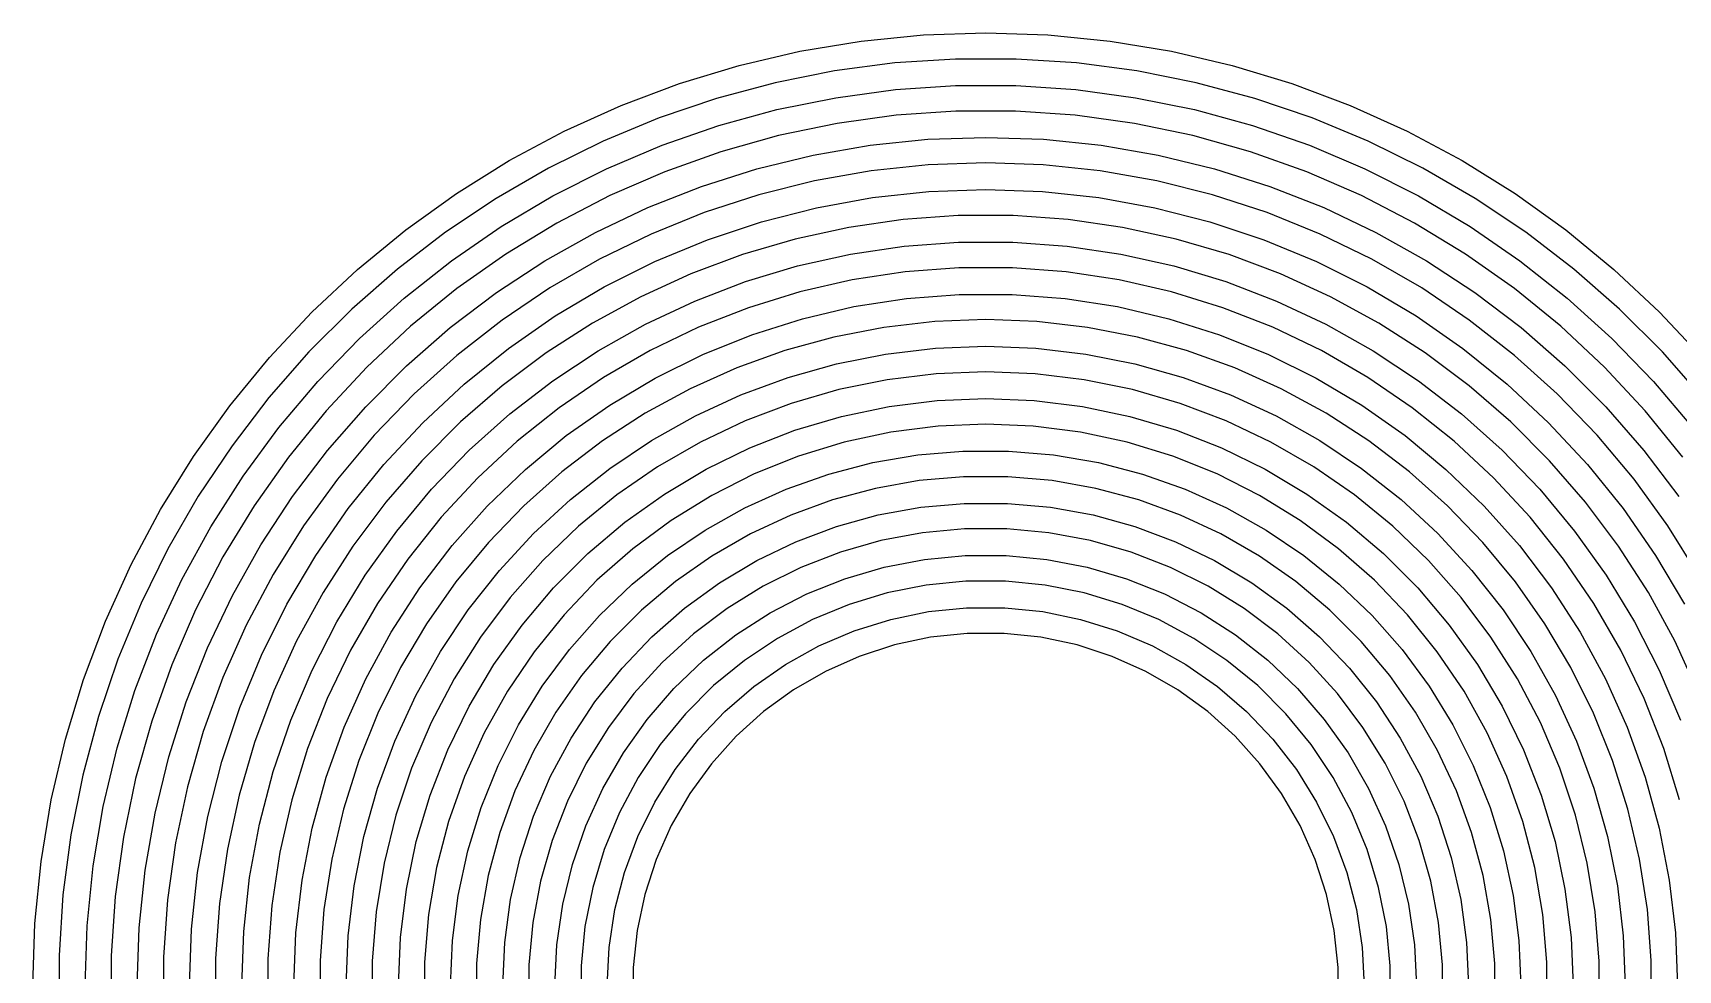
# Model space of a CAD drawing. Extents: x 25 to 275, y -107 to -24.
# Drawn here: x 86.12 to 101.88, y -34.85 to -25.88 of the extents above; entities that cross this region are included whole.
import ezdxf

# ---------------------------------------------------------------- set-up
doc = ezdxf.new("R2010")
doc.units = 0
doc.layers.add('BLACK', color=7, linetype='CONTINUOUS')

msp = doc.modelspace()

# ---------------------------------------------------------------- linework, layer by layer
at = {"layer": 'BLACK', "linetype": 'CONTINUOUS'}
for p, q in [((93.469801, -26.050334), (94.058948, -25.953066)), ((94.058948, -25.953066), (94.653196, -25.894537)), ((94.653196, -25.894537), (95.25, -25.875)), ((95.25, -25.875), (95.846804, -25.894537)), ((95.846804, -25.894537), (96.441052, -25.953066)), ((96.441052, -25.953066), (97.030199, -26.050334)), ((92.888276, -26.185927), (93.469801, -26.050334)), ((94.959463, -26.125), (94.379632, -26.163004)), ((95.540537, -26.125), (94.959463, -26.125)), ((96.120368, -26.163004), (95.540537, -26.125)), ((97.030199, -26.050334), (97.611724, -26.185927)), ((92.316865, -26.359263), (92.888276, -26.185927)), ((93.803528, -26.23885), (93.233619, -26.352212)), ((94.379632, -26.163004), (93.803528, -26.23885)), ((96.696472, -26.23885), (96.120368, -26.163004)), ((97.266381, -26.352212), (96.696472, -26.23885)), ((97.611724, -26.185927), (98.183135, -26.359263)), ((91.758014, -26.569599), (92.316865, -26.359263)), ((93.233619, -26.352212), (92.672343, -26.502605)), ((93.815409, -26.495144), (94.386675, -26.418316)), ((94.386675, -26.418316), (94.961796, -26.379817)), ((94.961796, -26.379817), (95.538204, -26.379817)), ((95.538204, -26.379817), (96.113325, -26.418316)), ((96.113325, -26.418316), (96.684591, -26.495144)), ((97.827657, -26.502605), (97.266381, -26.352212)), ((98.183135, -26.359263), (98.741986, -26.569599)), ((91.214116, -26.816036), (91.758014, -26.569599)), ((92.672343, -26.502605), (92.122106, -26.689386)), ((92.694623, -26.762241), (93.250551, -26.609957)), ((93.250551, -26.609957), (93.815409, -26.495144)), ((94.963901, -26.625), (94.393038, -26.664048)), ((95.536099, -26.625), (94.963901, -26.625)), ((96.106962, -26.664048), (95.536099, -26.625)), ((96.684591, -26.495144), (97.249449, -26.609957)), ((97.249449, -26.609957), (97.805377, -26.762241)), ((98.377894, -26.689386), (97.827657, -26.502605)), ((98.741986, -26.569599), (99.285884, -26.816036)), ((92.122106, -26.689386), (91.585263, -26.911753)), ((92.150108, -26.951317), (92.694623, -26.762241)), ((93.826171, -26.741963), (93.265941, -26.85838)), ((94.393038, -26.664048), (93.826171, -26.741963)), ((96.673829, -26.741963), (96.106962, -26.664048)), ((97.234059, -26.85838), (96.673829, -26.741963)), ((97.805377, -26.762241), (98.349892, -26.951317)), ((98.914737, -26.911753), (98.377894, -26.689386)), ((90.6875, -27.097518), (91.214116, -26.816036)), ((91.585263, -26.911753), (91.064113, -27.168756)), ((93.265941, -26.85838), (92.714963, -27.012756)), ((94.143646, -26.950677), (94.69553, -26.893941)), ((94.69553, -26.893941), (95.25, -26.875)), ((95.25, -26.875), (95.80447, -26.893941)), ((95.80447, -26.893941), (96.356354, -26.950677)), ((97.785037, -27.012756), (97.234059, -26.85838)), ((99.435887, -27.168756), (98.914737, -26.911753)), ((99.285884, -26.816036), (99.8125, -27.097518)), ((90.180422, -27.41284), (90.6875, -27.097518)), ((91.619438, -27.176341), (92.150108, -26.951317)), ((92.714963, -27.012756), (92.175804, -27.204374)), ((93.057901, -27.176297), (93.59692, -27.044942)), ((93.59692, -27.044942), (94.143646, -26.950677)), ((96.356354, -26.950677), (96.90308, -27.044942)), ((96.90308, -27.044942), (97.442099, -27.176297)), ((98.324196, -27.204374), (97.785037, -27.012756)), ((98.349892, -26.951317), (98.880562, -27.176341)), ((99.8125, -27.097518), (100.319578, -27.41284)), ((91.064113, -27.168756), (90.560887, -27.459294)), ((91.104982, -27.436307), (91.619438, -27.176341)), ((92.175804, -27.204374), (91.650978, -27.432338)), ((92.529103, -27.34413), (93.057901, -27.176297)), ((94.153344, -27.196886), (93.611697, -27.292393)), ((94.700333, -27.139395), (94.153344, -27.196886)), ((95.25, -27.1202), (94.700333, -27.139395)), ((95.799667, -27.139395), (95.25, -27.1202)), ((96.346656, -27.196886), (95.799667, -27.139395)), ((96.888303, -27.292393), (96.346656, -27.196886)), ((97.442099, -27.176297), (97.970897, -27.34413)), ((98.849022, -27.432338), (98.324196, -27.204374)), ((98.880562, -27.176341), (99.395018, -27.436307)), ((99.939113, -27.459294), (99.435887, -27.168756)), ((89.695052, -27.760651), (90.180422, -27.41284)), ((92.012991, -27.547658), (92.529103, -27.34413)), ((93.611697, -27.292393), (93.078033, -27.42545)), ((94.164849, -27.452612), (94.706039, -27.394428)), ((94.706039, -27.394428), (95.25, -27.375)), ((95.25, -27.375), (95.793961, -27.394428)), ((95.793961, -27.394428), (96.335151, -27.452612)), ((97.421967, -27.42545), (96.888303, -27.292393)), ((97.970897, -27.34413), (98.487009, -27.547658)), ((100.319578, -27.41284), (100.804948, -27.760651)), ((90.560887, -27.459294), (90.077741, -27.782121)), ((90.60904, -27.730054), (91.104982, -27.436307)), ((91.650978, -27.432338), (91.142933, -27.695586)), ((91.511972, -27.785933), (92.012991, -27.547658)), ((93.078033, -27.42545), (92.55495, -27.59541)), ((93.101789, -27.683866), (93.62919, -27.549255)), ((93.62919, -27.549255), (94.164849, -27.452612)), ((96.335151, -27.452612), (96.87081, -27.549255)), ((96.87081, -27.549255), (97.398211, -27.683866)), ((97.94505, -27.59541), (97.421967, -27.42545)), ((98.487009, -27.547658), (98.988028, -27.785933)), ((99.357067, -27.695586), (98.849022, -27.432338)), ((99.395018, -27.436307), (99.89096, -27.730054)), ((100.422259, -27.782121), (99.939113, -27.459294)), ((90.133825, -28.056271), (90.60904, -27.730054)), ((91.142933, -27.695586), (90.654036, -27.99289)), ((92.55495, -27.59541), (92.044997, -27.801445)), ((92.585336, -27.855758), (93.101789, -27.683866)), ((94.461146, -27.662581), (93.93971, -27.737553)), ((94.986601, -27.625), (94.461146, -27.662581)), ((95.513399, -27.625), (94.986601, -27.625)), ((96.038854, -27.662581), (95.513399, -27.625)), ((96.56029, -27.737553), (96.038854, -27.662581)), ((97.398211, -27.683866), (97.914664, -27.855758)), ((98.455003, -27.801445), (97.94505, -27.59541)), ((99.845964, -27.99289), (99.357067, -27.695586)), ((99.89096, -27.730054), (100.366175, -28.056271)), ((89.233469, -28.139462), (89.695052, -27.760651)), ((90.077741, -27.782121), (89.616744, -28.135857)), ((91.02838, -28.057842), (91.511972, -27.785933)), ((92.044997, -27.801445), (91.550658, -28.04255)), ((92.082461, -28.064056), (92.585336, -27.855758)), ((93.424952, -27.849531), (92.919493, -27.997947)), ((93.93971, -27.737553), (93.424952, -27.849531)), ((94.47073, -27.917743), (94.989781, -27.879753)), ((94.989781, -27.879753), (95.510219, -27.879753)), ((95.510219, -27.879753), (96.02927, -27.917743)), ((97.075048, -27.849531), (96.56029, -27.737553)), ((97.580507, -27.997947), (97.075048, -27.849531)), ((97.914664, -27.855758), (98.417539, -28.064056)), ((98.949342, -28.04255), (98.455003, -27.801445)), ((98.988028, -27.785933), (99.47162, -28.057842)), ((100.883256, -28.135857), (100.422259, -27.782121)), ((100.804948, -27.760651), (101.266531, -28.139462)), ((90.654036, -27.99289), (90.186569, -28.322865)), ((91.550658, -28.04255), (91.074342, -28.317551)), ((92.919493, -27.997947), (92.42591, -28.182044)), ((93.44785, -28.106679), (93.955837, -27.99352)), ((93.955837, -27.99352), (94.47073, -27.917743)), ((96.02927, -27.917743), (96.544163, -27.99352)), ((96.544163, -27.99352), (97.05215, -28.106679)), ((98.07409, -28.182044), (97.580507, -27.997947)), ((99.425658, -28.317551), (98.949342, -28.04255)), ((100.313431, -28.322865), (99.845964, -27.99289)), ((88.797651, -28.547651), (89.233469, -28.139462)), ((89.616744, -28.135857), (89.179869, -28.518987)), ((89.68146, -28.4135), (90.133825, -28.056271)), ((90.564472, -28.36212), (91.02838, -28.057842)), ((91.595726, -28.307698), (92.082461, -28.064056)), ((92.42591, -28.182044), (91.946718, -28.400884)), ((92.949477, -28.256617), (93.44785, -28.106679)), ((94.479706, -28.163448), (93.970963, -28.240128)), ((94.992756, -28.125), (94.479706, -28.163448)), ((95.507244, -28.125), (94.992756, -28.125)), ((96.020294, -28.163448), (95.507244, -28.125)), ((96.529037, -28.240128), (96.020294, -28.163448)), ((97.05215, -28.106679), (97.550523, -28.256617)), ((98.553282, -28.400884), (98.07409, -28.182044)), ((98.417539, -28.064056), (98.904274, -28.307698)), ((99.47162, -28.057842), (99.935528, -28.36212)), ((100.366175, -28.056271), (100.81854, -28.4135)), ((101.320131, -28.518987), (100.883256, -28.135857)), ((101.266531, -28.139462), (101.702349, -28.547651)), ((90.186569, -28.322865), (89.742709, -28.683972)), ((91.074342, -28.317551), (90.61837, -28.625108)), ((91.127614, -28.585442), (91.595726, -28.307698)), ((92.463379, -28.442533), (92.949477, -28.256617)), ((93.469374, -28.354613), (92.977742, -28.506261)), ((93.970963, -28.240128), (93.469374, -28.354613)), ((97.030626, -28.354613), (96.529037, -28.240128)), ((97.522258, -28.506261), (97.030626, -28.354613)), ((97.550523, -28.256617), (98.036621, -28.442533)), ((98.904274, -28.307698), (99.372386, -28.585442)), ((99.88163, -28.625108), (99.425658, -28.317551)), ((100.757291, -28.683972), (100.313431, -28.322865)), ((89.179869, -28.518987), (88.768987, -28.929869)), ((89.253965, -28.800146), (89.68146, -28.4135)), ((90.12241, -28.697346), (90.564472, -28.36212)), ((91.946718, -28.400884), (91.484359, -28.653351)), ((91.992148, -28.663437), (92.463379, -28.442533)), ((92.977742, -28.506261), (92.498818, -28.694225)), ((93.494498, -28.611821), (93.988659, -28.496182)), ((93.988659, -28.496182), (94.490222, -28.418711)), ((94.490222, -28.418711), (94.996244, -28.379862)), ((94.996244, -28.379862), (95.503756, -28.379862)), ((95.503756, -28.379862), (96.009778, -28.418711)), ((96.009778, -28.418711), (96.511341, -28.496182)), ((96.511341, -28.496182), (97.005502, -28.611821)), ((98.001182, -28.694225), (97.522258, -28.506261)), ((98.036621, -28.442533), (98.507852, -28.663437)), ((99.015641, -28.653351), (98.553282, -28.400884)), ((99.935528, -28.36212), (100.37759, -28.697346)), ((100.81854, -28.4135), (101.246035, -28.800146)), ((101.731013, -28.929869), (101.320131, -28.518987)), ((88.389462, -28.983469), (88.797651, -28.547651)), ((90.61837, -28.625108), (90.184962, -28.963723)), ((90.680508, -28.895873), (91.127614, -28.585442)), ((91.484359, -28.653351), (91.041189, -28.938159)), ((91.5383, -28.918149), (91.992148, -28.663437)), ((93.010638, -28.764947), (93.494498, -28.611821)), ((94.76164, -28.639037), (94.276146, -28.695085)), ((95.25, -28.620318), (94.76164, -28.639037)), ((95.73836, -28.639037), (95.25, -28.620318)), ((96.223854, -28.695085), (95.73836, -28.639037)), ((97.005502, -28.611821), (97.489362, -28.764947)), ((98.507852, -28.663437), (98.9617, -28.918149)), ((99.458811, -28.938159), (99.015641, -28.653351)), ((99.372386, -28.585442), (99.819492, -28.895873)), ((100.315038, -28.963723), (99.88163, -28.625108)), ((101.702349, -28.547651), (102.110538, -28.983469)), ((88.853251, -29.214482), (89.253965, -28.800146)), ((89.742709, -28.683972), (89.324526, -29.074526)), ((89.704256, -29.061958), (90.12241, -28.697346)), ((92.498818, -28.694225), (92.03528, -28.917453)), ((92.53992, -28.954664), (93.010638, -28.764947)), ((93.796367, -28.788133), (93.325119, -28.917634)), ((94.276146, -28.695085), (93.796367, -28.788133)), ((96.703633, -28.788133), (96.223854, -28.695085)), ((97.174881, -28.917634), (96.703633, -28.788133)), ((97.489362, -28.764947), (97.96008, -28.954664)), ((98.46472, -28.917453), (98.001182, -28.694225)), ((100.37759, -28.697346), (100.795744, -29.061958)), ((101.175474, -29.074526), (100.757291, -28.683972)), ((101.246035, -28.800146), (101.646749, -29.214482)), ((88.010651, -29.445052), (88.389462, -28.983469)), ((88.768987, -28.929869), (88.385857, -29.366744)), ((90.184962, -28.963723), (89.776231, -29.331746)), ((90.256687, -29.237409), (90.680508, -28.895873)), ((91.041189, -28.938159), (90.619466, -29.253857)), ((91.104255, -29.205311), (91.5383, -28.918149)), ((92.03528, -28.917453), (91.58972, -29.174698)), ((92.085106, -29.179856), (92.53992, -28.954664)), ((93.325119, -28.917634), (92.865166, -29.082829)), ((93.820147, -29.044234), (94.291839, -28.950409)), ((94.291839, -28.950409), (94.769438, -28.893881)), ((94.769438, -28.893881), (95.25, -28.875)), ((95.25, -28.875), (95.730562, -28.893881)), ((95.730562, -28.893881), (96.208161, -28.950409)), ((96.208161, -28.950409), (96.679853, -29.044234)), ((97.634834, -29.082829), (97.174881, -28.917634)), ((97.96008, -28.954664), (98.414894, -29.179856)), ((98.91028, -29.174698), (98.46472, -28.917453)), ((98.9617, -28.918149), (99.395745, -29.205311)), ((99.880534, -29.253857), (99.458811, -28.938159)), ((99.819492, -28.895873), (100.243313, -29.237409)), ((100.723769, -29.331746), (100.315038, -28.963723)), ((102.114143, -29.366744), (101.731013, -28.929869)), ((89.324526, -29.074526), (88.933972, -29.492709)), ((89.311958, -29.454256), (89.704256, -29.061958)), ((92.865166, -29.082829), (92.419209, -29.282749)), ((93.357271, -29.174779), (93.820147, -29.044234)), ((94.776875, -29.139297), (94.306819, -29.196372)), ((95.25, -29.120231), (94.776875, -29.139297)), ((95.723125, -29.139297), (95.25, -29.120231)), ((96.193181, -29.196372), (95.723125, -29.139297)), ((96.679853, -29.044234), (97.142729, -29.174779)), ((98.080791, -29.282749), (97.634834, -29.082829)), ((100.795744, -29.061958), (101.188042, -29.454256)), ((101.566028, -29.492709), (101.175474, -29.074526)), ((88.481105, -29.654657), (88.853251, -29.214482)), ((89.858311, -29.608311), (90.256687, -29.237409)), ((90.619466, -29.253857), (90.221339, -29.598837)), ((90.69233, -29.523389), (91.104255, -29.205311)), ((91.58972, -29.174698), (91.164629, -29.464519)), ((91.648865, -29.439204), (92.085106, -29.179856)), ((92.419209, -29.282749), (91.989863, -29.516219)), ((92.906064, -29.341238), (93.357271, -29.174779)), ((93.842879, -29.291086), (93.388065, -29.422825)), ((94.306819, -29.196372), (93.842879, -29.291086)), ((96.657121, -29.291086), (96.193181, -29.196372)), ((97.111935, -29.422825), (96.657121, -29.291086)), ((97.142729, -29.174779), (97.593936, -29.341238)), ((98.510137, -29.516219), (98.080791, -29.282749)), ((98.414894, -29.179856), (98.851135, -29.439204)), ((99.335371, -29.464519), (98.91028, -29.174698)), ((99.395745, -29.205311), (99.80767, -29.523389)), ((100.278661, -29.598837), (99.880534, -29.253857)), ((100.243313, -29.237409), (100.641689, -29.608311)), ((101.646749, -29.214482), (102.018895, -29.654657)), ((87.66284, -29.930422), (88.010651, -29.445052)), ((88.385857, -29.366744), (88.032121, -29.827741)), ((88.947346, -29.87241), (89.311958, -29.454256)), ((89.776231, -29.331746), (89.394167, -29.727385)), ((91.164629, -29.464519), (90.762386, -29.785298)), ((91.233757, -29.731185), (91.648865, -29.439204)), ((92.469308, -29.542585), (92.906064, -29.341238)), ((93.388065, -29.422825), (92.945327, -29.590733)), ((93.869144, -29.547124), (94.324155, -29.451718)), ((94.324155, -29.451718), (94.785491, -29.394212)), ((94.785491, -29.394212), (95.25, -29.375)), ((95.25, -29.375), (95.714509, -29.394212)), ((95.714509, -29.394212), (96.175845, -29.451718)), ((96.175845, -29.451718), (96.630856, -29.547124)), ((97.554673, -29.590733), (97.111935, -29.422825)), ((97.593936, -29.341238), (98.030692, -29.542585)), ((98.851135, -29.439204), (99.266243, -29.731185)), ((99.737614, -29.785298), (99.335371, -29.464519)), ((101.105833, -29.727385), (100.723769, -29.331746)), ((101.188042, -29.454256), (101.552654, -29.87241)), ((88.933972, -29.492709), (88.572865, -29.936569)), ((89.487409, -30.006687), (89.858311, -29.608311)), ((90.221339, -29.598837), (89.848837, -29.971339)), ((90.304721, -29.870688), (90.69233, -29.523389)), ((91.989863, -29.516219), (91.57965, -29.781871)), ((92.049696, -29.777579), (92.469308, -29.542585)), ((92.945327, -29.590733), (92.517535, -29.793723)), ((93.423565, -29.679778), (93.869144, -29.547124)), ((95.25, -29.620153), (94.793757, -29.639534)), ((95.706243, -29.639534), (95.25, -29.620153)), ((96.630856, -29.547124), (97.076435, -29.679778)), ((97.982465, -29.793723), (97.554673, -29.590733)), ((98.030692, -29.542585), (98.450304, -29.777579)), ((98.92035, -29.781871), (98.510137, -29.516219)), ((99.80767, -29.523389), (100.195279, -29.870688)), ((100.651163, -29.971339), (100.278661, -29.598837)), ((100.641689, -29.608311), (101.012591, -30.006687)), ((101.927135, -29.936569), (101.566028, -29.492709)), ((88.139192, -30.118706), (88.481105, -29.654657)), ((89.394167, -29.727385), (89.040633, -30.148711)), ((90.842217, -30.054085), (91.233757, -29.731185)), ((91.649815, -30.044771), (92.049696, -29.777579)), ((92.990463, -29.848775), (93.423565, -29.679778)), ((94.340801, -29.697537), (93.894397, -29.793745)), ((94.793757, -29.639534), (94.340801, -29.697537)), ((96.159199, -29.697537), (95.706243, -29.639534)), ((96.605603, -29.793745), (96.159199, -29.697537)), ((97.076435, -29.679778), (97.509537, -29.848775)), ((98.450304, -29.777579), (98.850185, -30.044771)), ((99.266243, -29.731185), (99.657783, -30.054085)), ((101.459367, -30.148711), (101.105833, -29.727385)), ((87.347518, -30.4375), (87.66284, -29.930422)), ((88.032121, -29.827741), (87.709294, -30.310887)), ((88.572865, -29.936569), (88.24289, -30.404036)), ((88.61212, -30.314472), (88.947346, -29.87241)), ((89.943498, -30.245353), (90.304721, -29.870688)), ((90.762386, -29.785298), (90.385239, -30.135239)), ((91.57965, -29.781871), (91.190976, -30.078144)), ((92.517535, -29.793723), (92.107464, -30.030478)), ((92.572796, -30.05296), (92.990463, -29.848775)), ((93.457759, -29.927464), (93.034034, -30.09773)), ((93.894397, -29.793745), (93.457759, -29.927464)), ((94.170269, -29.990029), (94.599034, -29.91651)), ((94.599034, -29.91651), (95.032489, -29.879618)), ((95.032489, -29.879618), (95.467511, -29.879618)), ((95.467511, -29.879618), (95.900966, -29.91651)), ((95.900966, -29.91651), (96.329731, -29.990029)), ((97.042241, -29.927464), (96.605603, -29.793745)), ((97.465966, -30.09773), (97.042241, -29.927464)), ((97.509537, -29.848775), (97.927204, -30.05296)), ((98.392536, -30.030478), (97.982465, -29.793723)), ((99.309024, -30.078144), (98.92035, -29.781871)), ((100.114761, -30.135239), (99.737614, -29.785298)), ((100.195279, -29.870688), (100.556502, -30.245353)), ((101.552654, -29.87241), (101.88788, -30.314472)), ((89.145873, -30.430508), (89.487409, -30.006687)), ((89.848837, -29.971339), (89.503857, -30.369466)), ((90.476544, -30.40601), (90.842217, -30.054085)), ((91.190976, -30.078144), (90.826121, -30.403301)), ((91.272131, -30.342513), (91.649815, -30.044771)), ((92.107464, -30.030478), (91.717774, -30.299461)), ((92.173417, -30.290939), (92.572796, -30.05296)), ((93.749283, -30.099645), (94.170269, -29.990029)), ((96.329731, -29.990029), (96.750717, -30.099645)), ((97.927204, -30.05296), (98.326583, -30.290939)), ((98.782226, -30.299461), (98.392536, -30.030478)), ((98.850185, -30.044771), (99.227869, -30.342513)), ((99.673879, -30.403301), (99.309024, -30.078144)), ((99.657783, -30.054085), (100.023456, -30.40601)), ((100.996143, -30.369466), (100.651163, -29.971339)), ((101.012591, -30.006687), (101.354127, -30.430508)), ((87.829036, -30.604556), (88.139192, -30.118706)), ((89.040633, -30.148711), (88.71735, -30.593672)), ((89.610588, -30.645387), (89.943498, -30.245353)), ((90.385239, -30.135239), (90.035298, -30.512386)), ((93.034034, -30.09773), (92.626276, -30.303318)), ((92.942706, -30.423755), (93.339111, -30.244569)), ((93.339111, -30.244569), (93.749283, -30.099645)), ((94.193852, -30.236023), (93.782663, -30.346201)), ((94.613079, -30.162102), (94.193852, -30.236023)), ((95.037153, -30.125), (94.613079, -30.162102)), ((95.462847, -30.125), (95.037153, -30.125)), ((95.886921, -30.162102), (95.462847, -30.125)), ((96.306148, -30.236023), (95.886921, -30.162102)), ((96.717337, -30.346201), (96.306148, -30.236023)), ((96.750717, -30.099645), (97.160889, -30.244569)), ((97.160889, -30.244569), (97.557294, -30.423755)), ((97.873724, -30.303318), (97.465966, -30.09773)), ((100.464702, -30.512386), (100.114761, -30.135239)), ((100.556502, -30.245353), (100.889412, -30.645387)), ((101.78265, -30.593672), (101.459367, -30.148711)), ((87.709294, -30.310887), (87.418756, -30.814113)), ((88.24289, -30.404036), (87.945586, -30.892933)), ((88.307842, -30.77838), (88.61212, -30.314472)), ((89.503857, -30.369466), (89.188159, -30.791189)), ((90.138884, -30.784894), (90.476544, -30.40601)), ((90.826121, -30.403301), (90.487228, -30.755434)), ((90.918971, -30.668971), (91.272131, -30.342513)), ((91.717774, -30.299461), (91.350992, -30.59893)), ((91.795053, -30.561085), (92.173417, -30.290939)), ((92.626276, -30.303318), (92.237421, -30.542745)), ((93.782663, -30.346201), (93.382641, -30.491797)), ((94.629171, -30.416857), (95.0425, -30.379657)), ((95.0425, -30.379657), (95.4575, -30.379657)), ((95.4575, -30.379657), (95.870829, -30.416857)), ((97.117359, -30.491797), (96.717337, -30.346201)), ((98.262579, -30.542745), (97.873724, -30.303318)), ((98.326583, -30.290939), (98.704947, -30.561085)), ((99.149008, -30.59893), (98.782226, -30.299461)), ((99.227869, -30.342513), (99.581029, -30.668971)), ((100.012772, -30.755434), (99.673879, -30.403301)), ((100.023456, -30.40601), (100.361116, -30.784894)), ((101.311841, -30.791189), (100.996143, -30.369466)), ((87.066036, -30.964116), (87.347518, -30.4375)), ((88.835442, -30.877614), (89.145873, -30.430508)), ((90.035298, -30.512386), (89.714519, -30.914629)), ((91.440291, -30.861553), (91.795053, -30.561085)), ((92.237421, -30.542745), (91.870273, -30.814287)), ((92.562925, -30.635913), (92.942706, -30.423755)), ((93.382641, -30.491797), (92.996831, -30.671703)), ((93.820796, -30.601364), (94.220841, -30.490958)), ((94.220841, -30.490958), (94.629171, -30.416857)), ((95.870829, -30.416857), (96.279159, -30.490958)), ((96.279159, -30.490958), (96.679204, -30.601364)), ((97.503169, -30.671703), (97.117359, -30.491797)), ((97.557294, -30.423755), (97.937075, -30.635913)), ((98.629727, -30.814287), (98.262579, -30.542745)), ((98.704947, -30.561085), (99.059709, -30.861553)), ((100.785481, -30.914629), (100.464702, -30.512386)), ((101.354127, -30.430508), (101.664558, -30.877614)), ((87.552025, -31.110038), (87.829036, -30.604556)), ((88.71735, -30.593672), (88.425893, -31.0601)), ((89.307766, -31.068655), (89.610588, -30.645387)), ((90.592513, -31.022131), (90.918971, -30.668971)), ((91.350992, -30.59893), (91.009496, -30.926941)), ((92.202505, -30.879515), (92.562925, -30.635913)), ((92.996831, -30.671703), (92.628169, -30.88455)), ((93.432259, -30.747184), (93.820796, -30.601364)), ((94.64492, -30.662326), (94.247271, -30.73666)), ((95.047732, -30.625), (94.64492, -30.662326)), ((95.452268, -30.625), (95.047732, -30.625)), ((95.85508, -30.662326), (95.452268, -30.625)), ((96.252729, -30.73666), (95.85508, -30.662326)), ((96.679204, -30.601364), (97.067741, -30.747184)), ((97.871831, -30.88455), (97.503169, -30.671703)), ((97.937075, -30.635913), (98.297495, -30.879515)), ((99.490504, -30.926941), (99.149008, -30.59893)), ((99.581029, -30.668971), (99.907487, -31.022131)), ((100.889412, -30.645387), (101.192234, -31.068655)), ((102.074107, -31.0601), (101.78265, -30.593672)), ((87.418756, -30.814113), (87.161753, -31.335263)), ((88.035933, -31.261972), (88.307842, -30.77838)), ((88.557698, -31.345726), (88.835442, -30.877614)), ((89.188159, -30.791189), (88.903351, -31.234359)), ((89.831218, -31.188514), (90.138884, -30.784894)), ((90.487228, -30.755434), (90.176284, -31.132475)), ((91.111553, -31.190291), (91.440291, -30.861553)), ((91.870273, -30.814287), (91.527475, -31.115987)), ((91.864042, -31.152804), (92.202505, -30.879515)), ((93.058357, -30.927246), (93.432259, -30.747184)), ((93.858178, -30.847366), (93.480958, -30.993502)), ((94.247271, -30.73666), (93.858178, -30.847366)), ((94.662951, -30.916987), (95.053725, -30.879672)), ((95.053725, -30.879672), (95.446275, -30.879672)), ((95.446275, -30.879672), (95.837049, -30.916987)), ((96.641822, -30.847366), (96.252729, -30.73666)), ((97.019042, -30.993502), (96.641822, -30.847366)), ((97.067741, -30.747184), (97.441643, -30.927246)), ((98.297495, -30.879515), (98.635958, -31.152804)), ((98.972525, -31.115987), (98.629727, -30.814287)), ((99.059709, -30.861553), (99.388447, -31.190291)), ((100.323716, -31.132475), (100.012772, -30.755434)), ((100.361116, -30.784894), (100.668782, -31.188514)), ((101.596649, -31.234359), (101.311841, -30.791189)), ((101.664558, -30.877614), (101.942302, -31.345726)), ((86.819599, -31.508014), (87.066036, -30.964116)), ((87.945586, -30.892933), (87.682338, -31.400978)), ((89.714519, -30.914629), (89.424698, -31.33972)), ((90.294771, -31.399815), (90.592513, -31.022131)), ((91.009496, -30.926941), (90.695502, -31.281367)), ((92.628169, -30.88455), (92.279461, -31.128718)), ((92.702101, -31.140099), (93.058357, -30.927246)), ((93.480958, -30.993502), (93.118832, -31.17382)), ((93.900845, -31.101872), (94.277494, -30.991277)), ((94.277494, -30.991277), (94.662951, -30.916987)), ((95.837049, -30.916987), (96.222506, -30.991277)), ((96.222506, -30.991277), (96.599155, -31.101872)), ((97.381168, -31.17382), (97.019042, -30.993502)), ((97.441643, -30.927246), (97.797899, -31.140099)), ((98.220539, -31.128718), (97.871831, -30.88455)), ((99.804498, -31.281367), (99.490504, -30.926941)), ((99.907487, -31.022131), (100.205229, -31.399815)), ((101.075302, -31.33972), (100.785481, -30.914629)), ((87.309395, -31.632893), (87.552025, -31.110038)), ((88.425893, -31.0601), (88.167683, -31.545723)), ((89.036648, -31.512898), (89.307766, -31.068655)), ((89.555351, -31.614501), (89.831218, -31.188514)), ((90.176284, -31.132475), (89.895115, -31.532212)), ((90.811085, -31.545053), (91.111553, -31.190291)), ((91.527475, -31.115987), (91.211498, -31.445671)), ((91.549975, -31.453813), (91.864042, -31.152804)), ((92.279461, -31.128718), (91.95336, -31.402349)), ((92.36636, -31.384029), (92.702101, -31.140099)), ((93.118832, -31.17382), (92.774887, -31.386781)), ((93.536413, -31.247768), (93.900845, -31.101872)), ((94.680734, -31.162319), (94.307316, -31.236596)), ((95.059633, -31.125), (94.680734, -31.162319)), ((95.440367, -31.125), (95.059633, -31.125)), ((95.819266, -31.162319), (95.440367, -31.125)), ((96.192684, -31.236596), (95.819266, -31.162319)), ((96.599155, -31.101872), (96.963587, -31.247768)), ((97.725113, -31.386781), (97.381168, -31.17382)), ((97.797899, -31.140099), (98.13364, -31.384029)), ((98.54664, -31.402349), (98.220539, -31.128718)), ((98.635958, -31.152804), (98.950025, -31.453813)), ((99.288502, -31.445671), (98.972525, -31.115987)), ((99.388447, -31.190291), (99.688915, -31.545053)), ((100.604885, -31.532212), (100.323716, -31.132475)), ((100.668782, -31.188514), (100.944649, -31.614501)), ((101.192234, -31.068655), (101.463352, -31.512898)), ((87.161753, -31.335263), (86.939386, -31.872106)), ((87.797658, -31.762991), (88.035933, -31.261972)), ((88.314056, -31.832461), (88.557698, -31.345726)), ((88.903351, -31.234359), (88.650884, -31.696718)), ((89.424698, -31.33972), (89.167453, -31.78528)), ((90.695502, -31.281367), (90.411045, -31.659911)), ((93.1875, -31.427645), (93.536413, -31.247768)), ((93.942978, -31.347117), (93.591226, -31.492817)), ((94.307316, -31.236596), (93.942978, -31.347117)), ((96.557022, -31.347117), (96.192684, -31.236596)), ((96.908774, -31.492817), (96.557022, -31.347117)), ((96.963587, -31.247768), (97.3125, -31.427645)), ((100.088955, -31.659911), (99.804498, -31.281367)), ((101.332547, -31.78528), (101.075302, -31.33972)), ((101.849116, -31.696718), (101.596649, -31.234359)), ((86.609263, -32.066865), (86.819599, -31.508014)), ((87.682338, -31.400978), (87.454374, -31.925804)), ((90.027579, -31.799696), (90.294771, -31.399815)), ((91.211498, -31.445671), (90.924618, -31.800964)), ((91.262567, -31.780373), (91.549975, -31.453813)), ((91.95336, -31.402349), (91.652349, -31.70336)), ((92.053835, -31.657074), (92.36636, -31.384029)), ((92.774887, -31.386781), (92.45206, -31.630569)), ((92.857265, -31.639874), (93.1875, -31.427645)), ((93.591226, -31.492817), (93.255449, -31.672293)), ((93.991018, -31.600649), (94.341385, -31.49072)), ((94.341385, -31.49072), (94.701074, -31.416802)), ((94.701074, -31.416802), (95.066397, -31.379653)), ((95.066397, -31.379653), (95.433603, -31.379653)), ((95.433603, -31.379653), (95.798926, -31.416802)), ((95.798926, -31.416802), (96.158615, -31.49072)), ((96.158615, -31.49072), (96.508982, -31.600649)), ((97.244551, -31.672293), (96.908774, -31.492817)), ((97.3125, -31.427645), (97.642735, -31.639874)), ((98.04794, -31.630569), (97.725113, -31.386781)), ((98.13364, -31.384029), (98.446165, -31.657074)), ((98.847651, -31.70336), (98.54664, -31.402349)), ((98.950025, -31.453813), (99.237433, -31.780373)), ((99.575382, -31.800964), (99.288502, -31.445671)), ((100.205229, -31.399815), (100.472421, -31.799696)), ((87.102229, -32.170786), (87.309395, -31.632893)), ((88.167683, -31.545723), (87.943977, -32.048175)), ((88.798681, -31.975746), (89.036648, -31.512898)), ((89.312903, -32.060356), (89.555351, -31.614501)), ((89.895115, -31.532212), (89.645371, -31.952299)), ((90.411045, -31.659911), (90.157971, -32.060116)), ((90.540939, -31.923417), (90.811085, -31.545053)), ((91.767044, -31.957033), (92.053835, -31.657074)), ((92.45206, -31.630569), (92.153104, -31.903104)), ((92.548699, -31.882533), (92.857265, -31.639874)), ((93.653571, -31.745459), (93.991018, -31.600649)), ((94.721309, -31.661977), (94.375287, -31.735526)), ((95.073124, -31.625), (94.721309, -31.661977)), ((95.426876, -31.625), (95.073124, -31.625)), ((95.778691, -31.661977), (95.426876, -31.625)), ((96.124713, -31.735526), (95.778691, -31.661977)), ((96.508982, -31.600649), (96.846429, -31.745459)), ((97.642735, -31.639874), (97.951301, -31.882533)), ((98.346896, -31.903104), (98.04794, -31.630569)), ((98.446165, -31.657074), (98.732956, -31.957033)), ((99.688915, -31.545053), (99.959061, -31.923417)), ((100.342029, -32.060115), (100.088955, -31.659911)), ((100.854629, -31.952299), (100.604885, -31.532212)), ((100.944649, -31.614501), (101.187097, -32.060356)), ((101.463352, -31.512898), (101.701319, -31.975746)), ((87.59413, -32.279103), (87.797658, -31.762991)), ((88.650884, -31.696718), (88.432044, -32.17591)), ((89.167453, -31.78528), (88.944225, -32.248818)), ((89.792585, -32.219308), (90.027579, -31.799696)), ((90.924618, -31.800964), (90.668904, -32.179307)), ((91.003888, -32.130129), (91.262567, -31.780373)), ((91.652349, -31.70336), (91.378718, -32.029461)), ((93.255449, -31.672293), (92.938881, -31.883817)), ((93.332505, -31.923665), (93.653571, -31.745459)), ((94.375287, -31.735526), (94.038848, -31.844842)), ((96.461152, -31.844842), (96.124713, -31.735526)), ((96.846429, -31.745459), (97.167495, -31.923665)), ((97.561119, -31.883817), (97.244551, -31.672293)), ((99.121282, -32.029461), (98.847651, -31.70336)), ((99.237433, -31.780373), (99.496112, -32.130129)), ((99.831096, -32.179307), (99.575382, -31.800964)), ((100.472421, -31.799696), (100.707415, -32.219308)), ((101.555775, -32.248818), (101.332547, -31.78528)), ((102.067956, -32.17591), (101.849116, -31.696718)), ((86.939386, -31.872106), (86.752605, -32.422343)), ((87.454374, -31.925804), (87.262756, -32.464963)), ((88.105758, -32.335336), (88.314056, -31.832461)), ((88.595135, -32.45473), (88.798681, -31.975746)), ((89.645371, -31.952299), (89.428517, -32.390272)), ((90.30296, -32.322796), (90.540939, -31.923417)), ((91.508296, -32.281493), (91.767044, -31.957033)), ((92.153104, -31.903104), (91.880569, -32.20206)), ((92.264597, -32.153424), (92.548699, -31.882533)), ((92.938881, -31.883817), (92.644571, -32.125352)), ((93.031116, -32.133438), (93.332505, -31.923665)), ((94.038848, -31.844842), (93.715679, -31.988726)), ((96.784321, -31.988726), (96.461152, -31.844842)), ((97.167495, -31.923665), (97.468884, -32.133438)), ((97.855429, -32.125352), (97.561119, -31.883817)), ((97.951301, -31.882533), (98.235403, -32.153424)), ((98.619431, -32.20206), (98.346896, -31.903104)), ((98.732956, -31.957033), (98.991704, -32.281493)), ((99.959061, -31.923417), (100.19704, -32.322796)), ((101.071483, -32.390272), (100.854629, -31.952299)), ((101.701319, -31.975746), (101.904865, -32.45473)), ((86.435927, -32.638276), (86.609263, -32.066865)), ((87.943977, -32.048175), (87.755865, -32.565008)), ((89.105296, -32.523462), (89.312903, -32.060356)), ((90.157971, -32.060116), (89.93792, -32.479387)), ((90.775803, -32.500563), (91.003888, -32.130129)), ((91.378718, -32.029461), (91.13455, -32.378169)), ((92.644571, -32.125352), (92.375352, -32.394571)), ((92.752495, -32.372626), (93.031116, -32.133438)), ((93.715679, -31.988726), (93.40932, -32.165602)), ((97.09068, -32.165602), (96.784321, -31.988726)), ((97.468884, -32.133438), (97.747505, -32.372626)), ((98.124648, -32.394571), (97.855429, -32.125352)), ((99.36545, -32.378169), (99.121282, -32.029461)), ((99.496112, -32.130129), (99.724197, -32.500563)), ((100.56208, -32.479387), (100.342029, -32.060115)), ((101.187097, -32.060356), (101.394704, -32.523462)), ((86.931453, -32.721315), (87.102229, -32.170786)), ((87.426297, -32.807901), (87.59413, -32.279103)), ((88.432044, -32.17591), (88.247947, -32.669493)), ((88.944225, -32.248818), (88.756261, -32.727742)), ((89.591238, -32.656064), (89.792585, -32.219308)), ((90.668904, -32.179307), (90.446196, -32.577973)), ((91.279674, -32.627841), (91.508296, -32.281493)), ((91.880569, -32.20206), (91.636781, -32.524887)), ((92.007531, -32.450094), (92.264597, -32.153424)), ((93.40932, -32.165602), (93.123129, -32.373533)), ((97.376871, -32.373533), (97.09068, -32.165602)), ((98.235403, -32.153424), (98.492469, -32.450094)), ((98.863219, -32.524887), (98.619431, -32.20206)), ((98.991704, -32.281493), (99.220326, -32.627841)), ((100.053804, -32.577973), (99.831096, -32.179307)), ((100.707415, -32.219308), (100.908762, -32.656064)), ((101.743739, -32.727742), (101.555775, -32.248818)), ((86.752605, -32.422343), (86.602212, -32.983619)), ((87.933866, -32.851789), (88.105758, -32.335336)), ((88.427096, -32.947294), (88.595135, -32.45473)), ((89.428517, -32.390272), (89.245826, -32.84356)), ((90.098775, -32.740463), (90.30296, -32.322796)), ((91.13455, -32.378169), (90.921703, -32.746831)), ((91.779829, -32.769857), (92.007531, -32.450094)), ((92.375352, -32.394571), (92.133817, -32.688881)), ((92.499502, -32.638775), (92.752495, -32.372626)), ((93.123129, -32.373533), (92.860239, -32.610239)), ((97.639761, -32.610239), (97.376871, -32.373533)), ((97.747505, -32.372626), (98.000498, -32.638775)), ((98.366183, -32.688881), (98.124648, -32.394571)), ((98.492469, -32.450094), (98.720171, -32.769857)), ((99.578297, -32.746831), (99.36545, -32.378169)), ((100.19704, -32.322796), (100.401225, -32.740463)), ((101.254174, -32.84356), (101.071483, -32.390272)), ((87.262756, -32.464963), (87.10838, -33.015941)), ((87.755865, -32.565008), (87.604264, -33.093704)), ((88.933749, -33.001101), (89.105296, -32.523462)), ((89.93792, -32.479387), (89.75232, -32.915005)), ((90.446196, -32.577973), (90.258099, -32.994089)), ((90.579954, -32.889006), (90.775803, -32.500563)), ((91.636781, -32.524887), (91.42382, -32.868832)), ((92.860239, -32.610239), (92.623533, -32.873129)), ((97.876467, -32.873129), (97.639761, -32.610239)), ((99.07618, -32.868832), (98.863219, -32.524887)), ((99.724197, -32.500563), (99.920046, -32.889006)), ((100.241901, -32.994089), (100.053804, -32.577973)), ((100.74768, -32.915005), (100.56208, -32.479387)), ((101.394704, -32.523462), (101.566251, -33.001101)), ((86.300334, -33.219801), (86.435927, -32.638276)), ((86.79783, -33.282021), (86.931453, -32.721315)), ((88.247947, -32.669493), (88.099531, -33.174952)), ((88.756261, -32.727742), (88.604613, -33.219374)), ((89.424779, -33.107271), (89.591238, -32.656064)), ((89.929778, -33.173565), (90.098775, -32.740463)), ((90.921703, -32.746831), (90.741797, -33.132641)), ((91.083019, -32.993288), (91.279674, -32.627841)), ((91.583554, -33.109816), (91.779829, -32.769857)), ((92.133817, -32.688881), (91.922293, -33.005449)), ((92.274733, -32.929153), (92.499502, -32.638775)), ((98.000498, -32.638775), (98.225267, -32.929153)), ((98.577707, -33.005449), (98.366183, -32.688881)), ((98.720171, -32.769857), (98.916446, -33.109816)), ((99.220326, -32.627841), (99.416981, -32.993288)), ((99.758203, -33.132641), (99.578297, -32.746831)), ((100.401225, -32.740463), (100.570222, -33.173565)), ((100.908762, -32.656064), (101.075221, -33.107271)), ((101.895387, -33.219374), (101.743739, -32.727742)), ((87.294942, -33.34692), (87.426297, -32.807901)), ((87.799255, -33.37919), (87.933866, -32.851789)), ((89.245826, -32.84356), (89.098369, -33.309502)), ((89.75232, -32.915005), (89.602375, -33.364146)), ((90.417753, -33.292659), (90.579954, -32.889006)), ((91.42382, -32.868832), (91.243502, -33.230958)), ((92.080494, -33.24078), (92.274733, -32.929153)), ((92.623533, -32.873129), (92.415602, -33.15932)), ((98.084398, -33.15932), (97.876467, -32.873129)), ((98.225267, -32.929153), (98.419506, -33.24078)), ((99.256498, -33.230958), (99.07618, -32.868832)), ((99.920046, -32.889006), (100.082247, -33.292659)), ((100.897625, -33.364146), (100.74768, -32.915005)), ((101.401631, -33.309502), (101.254174, -32.84356)), ((86.602212, -32.983619), (86.48885, -33.553528)), ((87.10838, -33.015941), (86.991963, -33.576171)), ((88.295459, -33.45081), (88.427096, -32.947294)), ((88.799268, -33.490471), (88.933749, -33.001101)), ((90.258099, -32.994089), (90.105969, -33.424658)), ((90.919914, -33.374891), (91.083019, -32.993288)), ((91.922293, -33.005449), (91.742817, -33.341226)), ((98.757183, -33.341226), (98.577707, -33.005449)), ((99.416981, -32.993288), (99.580086, -33.374891)), ((100.394031, -33.424658), (100.241901, -32.994089)), ((101.566251, -33.001101), (101.700732, -33.490471)), ((86.203066, -33.808948), (86.300334, -33.219801)), ((87.604264, -33.093704), (87.489912, -33.631687)), ((88.099531, -33.174952), (87.987553, -33.68971)), ((88.604613, -33.219374), (88.490128, -33.720963)), ((89.294234, -33.570147), (89.424779, -33.107271)), ((89.797124, -33.619144), (89.929778, -33.173565)), ((90.741797, -33.132641), (90.596201, -33.532663)), ((91.243502, -33.230958), (91.097366, -33.608178)), ((91.420482, -33.466892), (91.583554, -33.109816)), ((91.918778, -33.57046), (92.080494, -33.24078)), ((92.415602, -33.15932), (92.238726, -33.465679)), ((98.261274, -33.465679), (98.084398, -33.15932)), ((98.419506, -33.24078), (98.581222, -33.57046)), ((98.916446, -33.109816), (99.079518, -33.466892)), ((99.402634, -33.608178), (99.256498, -33.230958)), ((99.903799, -33.532663), (99.758203, -33.132641)), ((100.570222, -33.173565), (100.702876, -33.619144)), ((101.075221, -33.107271), (101.205766, -33.570147)), ((86.701957, -33.8504), (86.79783, -33.282021)), ((87.200677, -33.893646), (87.294942, -33.34692)), ((87.702612, -33.914849), (87.799255, -33.37919)), ((89.098369, -33.309502), (88.987013, -33.785365)), ((89.602375, -33.364146), (89.489057, -33.823895)), ((90.290369, -33.708612), (90.417753, -33.292659)), ((90.791672, -33.76958), (90.919914, -33.374891)), ((91.742817, -33.341226), (91.597117, -33.692978)), ((98.902883, -33.692978), (98.757183, -33.341226)), ((99.580086, -33.374891), (99.708328, -33.76958)), ((100.082247, -33.292659), (100.209631, -33.708612)), ((101.010943, -33.823895), (100.897625, -33.364146)), ((101.512987, -33.785365), (101.401631, -33.309502)), ((86.48885, -33.553528), (86.413004, -34.129632)), ((88.200929, -33.962592), (88.295459, -33.45081)), ((88.702642, -33.988698), (88.799268, -33.490471)), ((90.105969, -33.424658), (89.990902, -33.866578)), ((90.596201, -33.532663), (90.486023, -33.943852)), ((91.292091, -33.837853), (91.420482, -33.466892)), ((92.238726, -33.465679), (92.094842, -33.788848)), ((98.405158, -33.788848), (98.261274, -33.465679)), ((99.079518, -33.466892), (99.207909, -33.837853)), ((100.013977, -33.943852), (99.903799, -33.532663)), ((100.509098, -33.866578), (100.394031, -33.424658)), ((101.700732, -33.490471), (101.797358, -33.988698)), ((86.991963, -33.576171), (86.914048, -34.143038)), ((87.489912, -33.631687), (87.413366, -34.176337)), ((87.987553, -33.68971), (87.912581, -34.211146)), ((89.200409, -34.041839), (89.294234, -33.570147)), ((89.701718, -34.074155), (89.797124, -33.619144)), ((90.198718, -34.133871), (90.290369, -33.708612)), ((91.097366, -33.608178), (90.98666, -33.997271)), ((91.597117, -33.692978), (91.486596, -34.057316)), ((91.791245, -33.914809), (91.918778, -33.57046)), ((98.581222, -33.57046), (98.708755, -33.914809)), ((99.013404, -34.057316), (98.902883, -33.692978)), ((99.51334, -33.997271), (99.402634, -33.608178)), ((100.209631, -33.708612), (100.301282, -34.133871)), ((100.702876, -33.619144), (100.798282, -34.074155)), ((101.205766, -33.570147), (101.299591, -34.041839)), ((86.144537, -34.403196), (86.203066, -33.808948)), ((86.644261, -34.423914), (86.701957, -33.8504)), ((88.490128, -33.720963), (88.413448, -34.229706)), ((88.987013, -33.785365), (88.912411, -34.268356)), ((89.489057, -33.823895), (89.413101, -34.291272)), ((89.990902, -33.866578), (89.913727, -34.316664)), ((90.699326, -34.174174), (90.791672, -33.76958)), ((91.199544, -34.219339), (91.292091, -33.837853)), ((92.094842, -33.788848), (91.985526, -34.125287)), ((98.514474, -34.125287), (98.405158, -33.788848)), ((99.207909, -33.837853), (99.300456, -34.219339)), ((99.708328, -33.76958), (99.800674, -34.174174)), ((100.586273, -34.316664), (100.509098, -33.866578)), ((101.086899, -34.291272), (101.010943, -33.823895)), ((101.587589, -34.268356), (101.512987, -33.785365)), ((87.143941, -34.44553), (87.200677, -33.893646)), ((87.644428, -34.456039), (87.702612, -33.914849)), ((88.144007, -34.479908), (88.200929, -33.962592)), ((88.644439, -34.492861), (88.702642, -33.988698)), ((90.486023, -33.943852), (90.412102, -34.363079)), ((90.98666, -33.997271), (90.912326, -34.39492)), ((91.699204, -34.270293), (91.791245, -33.914809)), ((98.708755, -33.914809), (98.800796, -34.270293)), ((99.587674, -34.39492), (99.51334, -33.997271)), ((100.087898, -34.363079), (100.013977, -33.943852)), ((101.797358, -33.988698), (101.855561, -34.492861)), ((86.413004, -34.129632), (86.375, -34.709463)), ((86.914048, -34.143038), (86.875, -34.713901)), ((87.413366, -34.176337), (87.375, -34.724999)), ((89.143881, -34.519438), (89.200409, -34.041839)), ((89.644212, -34.535491), (89.701718, -34.074155)), ((90.143463, -34.56537), (90.198718, -34.133871)), ((90.643619, -34.585418), (90.699326, -34.174174)), ((91.486596, -34.057316), (91.412319, -34.430734)), ((91.985526, -34.125287), (91.911977, -34.471309)), ((98.588023, -34.471309), (98.514474, -34.125287)), ((99.087681, -34.430734), (99.013404, -34.057316)), ((99.800674, -34.174174), (99.856381, -34.585418)), ((100.301282, -34.133871), (100.356537, -34.56537)), ((100.798282, -34.074155), (100.855788, -34.535491)), ((101.299591, -34.041839), (101.356119, -34.519438)), ((87.912581, -34.211146), (87.875, -34.736601)), ((88.413448, -34.229706), (88.375, -34.742756)), ((88.912411, -34.268356), (88.875, -34.755641)), ((89.413101, -34.291272), (89.375, -34.763246)), ((89.913727, -34.316664), (89.875, -34.771673)), ((91.143678, -34.607894), (91.199544, -34.219339)), ((91.643599, -34.633265), (91.699204, -34.270293)), ((98.800796, -34.270293), (98.856401, -34.633265)), ((99.300456, -34.219339), (99.356322, -34.607894)), ((100.625, -34.771673), (100.586273, -34.316664)), ((101.125, -34.763246), (101.086899, -34.291272)), ((101.625, -34.755641), (101.587589, -34.268356)), ((86.125, -35), (86.144537, -34.403196)), ((86.625, -35), (86.644261, -34.423914)), ((87.125, -35), (87.143941, -34.44553)), ((87.625, -35), (87.644428, -34.456039)), ((88.125, -35), (88.144007, -34.479908)), ((88.625, -35), (88.644439, -34.492861)), ((90.412102, -34.363079), (90.375, -34.787153)), ((90.912326, -34.39492), (90.875, -34.797732)), ((91.412319, -34.430734), (91.375, -34.809633)), ((91.911977, -34.471309), (91.875, -34.823124)), ((98.625, -34.823124), (98.588023, -34.471309)), ((99.125, -34.809633), (99.087681, -34.430734)), ((99.625, -34.797732), (99.587674, -34.39492)), ((100.125, -34.787153), (100.087898, -34.363079)), ((101.855561, -34.492861), (101.875, -35)), ((89.125, -35), (89.143881, -34.519438)), ((89.625, -35), (89.644212, -34.535491)), ((90.125, -35), (90.143463, -34.56537)), ((90.625, -35), (90.643619, -34.585418)), ((91.125, -35), (91.143678, -34.607894)), ((91.625, -35), (91.643599, -34.633265)), ((98.856401, -34.633265), (98.875, -35)), ((99.356322, -34.607894), (99.375, -35)), ((99.856381, -34.585418), (99.875, -35)), ((100.356537, -34.56537), (100.375, -35)), ((100.855788, -34.535491), (100.875, -35)), ((101.356119, -34.519438), (101.375, -35)), ((86.375, -34.709463), (86.375, -35)), ((86.875, -34.713901), (86.875, -35)), ((87.375, -34.724999), (87.375, -35)), ((87.875, -34.736601), (87.875, -35)), ((88.375, -34.742756), (88.375, -35)), ((88.875, -34.755641), (88.875, -35)), ((89.375, -34.763246), (89.375, -35)), ((89.875, -34.771673), (89.875, -35)), ((90.375, -34.787153), (90.375, -35)), ((90.875, -34.797732), (90.875, -35)), ((91.375, -34.809633), (91.375, -35)), ((99.125, -35), (99.125, -34.809633)), ((99.625, -35), (99.625, -34.797732)), ((100.125, -35), (100.125, -34.787153)), ((100.625, -35), (100.625, -34.771673)), ((101.125, -35), (101.125, -34.763246)), ((101.625, -35), (101.625, -34.755641)), ((91.875, -34.823124), (91.875, -35)), ((98.625, -35), (98.625, -34.823124))]:
    msp.add_line(p, q, dxfattribs=at)

doc.saveas('drawing.dxf')
